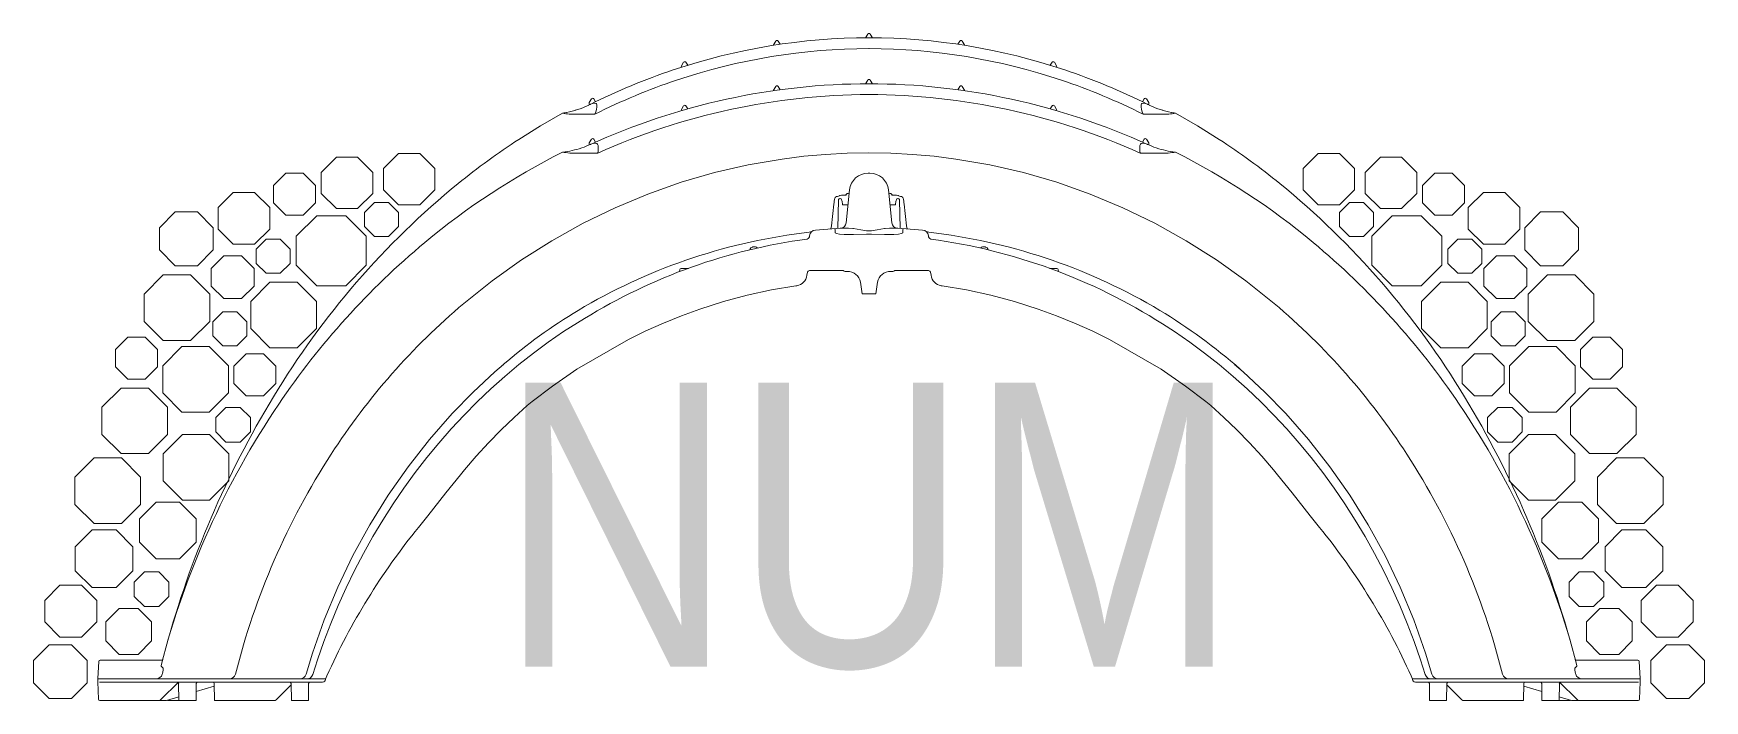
# Model space of a CAD drawing. Header units: inches. Extents: x 0.4 to 35.6, y 0 to 14.1.
import ezdxf
from ezdxf.enums import TextEntityAlignment as Align

# ---------------------------------------------------------------- set-up
doc = ezdxf.new("R2010")
doc.units = ezdxf.units.IN
doc.header["$MEASUREMENT"] = 0
doc.layers.add('SEPTICAD', color=7, linetype='Continuous')
doc.styles.add('SEPTICAD', font='ARIALN.TTF')

msp = doc.modelspace()

# ---------------------------------------------------------------- linework, layer by layer
at = {"layer": 'SEPTICAD', "lineweight": 5}
for p, q in [((15.982, 13.84), (15.983, 13.853)), ((15.983, 13.853), (16.031, 13.93)), ((16.08, 13.93), (16.123, 13.862)), ((17.926, 13.998), (17.975, 14.077)), ((18.074, 13.998), (18.025, 14.077)), ((19.92, 13.93), (19.877, 13.862)), ((20.017, 13.853), (19.969, 13.93)), ((20.018, 13.84), (20.017, 13.853)), ((14.038, 13.403), (14.086, 13.481)), ((14.136, 13.481), (14.174, 13.419)), ((21.864, 13.481), (21.826, 13.419)), ((21.962, 13.403), (21.914, 13.481)), ((14.037, 13.375), (14.038, 13.403)), ((17.926, 13.026), (17.975, 13.105)), ((18.074, 13.026), (18.025, 13.105)), ((21.963, 13.375), (21.962, 13.403)), ((12.094, 12.629), (12.142, 12.706)), ((12.191, 12.706), (12.227, 12.648)), ((15.982, 12.882), (15.983, 12.893)), ((15.983, 12.893), (16.031, 12.971)), ((16.08, 12.971), (16.123, 12.902)), ((19.92, 12.971), (19.877, 12.902)), ((20.017, 12.893), (19.969, 12.971)), ((20.018, 12.882), (20.017, 12.893)), ((23.809, 12.706), (23.773, 12.648)), ((23.906, 12.629), (23.858, 12.706)), ((11.58, 12.416), (11.568, 12.414)), ((11.671, 12.385), (12.215, 12.385)), ((11.799, 12.468), (11.811, 12.472)), ((12.091, 12.581), (12.094, 12.629)), ((14.037, 12.459), (14.038, 12.484)), ((14.038, 12.484), (14.086, 12.561)), ((14.136, 12.561), (14.175, 12.499)), ((21.864, 12.561), (21.825, 12.499)), ((21.962, 12.484), (21.914, 12.561)), ((21.963, 12.459), (21.962, 12.484)), ((24.329, 12.385), (23.785, 12.385)), ((23.909, 12.581), (23.906, 12.629)), ((24.201, 12.468), (24.189, 12.472)), ((24.42, 12.416), (24.432, 12.414)), ((12.092, 11.736), (12.094, 11.778)), ((12.094, 11.778), (12.142, 11.855)), ((12.191, 11.855), (12.228, 11.797)), ((23.809, 11.855), (23.772, 11.797)), ((23.906, 11.778), (23.858, 11.855)), ((23.908, 11.736), (23.906, 11.778)), ((12.274, 11.562), (11.681, 11.562)), ((23.726, 11.562), (24.319, 11.562)), ((18, 11.139), (17.982, 11.139)), ((18, 11.139), (18.018, 11.139)), ((17.314, 10.644), (17.327, 10.644)), ((17.326, 10.645), (17.329, 10.645)), ((17.394, 10.607), (17.382, 10.607)), ((17.389, 10.669), (17.388, 10.669)), ((17.419, 10.676), (17.507, 10.676)), ((17.517, 10.087), (17.59, 10.786)), ((18.483, 10.087), (18.41, 10.786)), ((18.581, 10.676), (18.493, 10.676)), ((18.606, 10.607), (18.618, 10.607)), ((18.611, 10.669), (18.612, 10.669)), ((18.674, 10.645), (18.671, 10.645)), ((18.686, 10.644), (18.673, 10.644)), ((17.358, 10.58), (17.358, 10.582)), ((17.358, 10.579), (17.358, 10.58)), ((17.439, 10.487), (17.43, 10.542)), ((17.463, 10.473), (17.448, 10.473)), ((17.463, 10.473), (17.498, 10.473)), ((17.498, 10.473), (17.557, 10.473)), ((18.502, 10.473), (18.443, 10.473)), ((18.537, 10.473), (18.502, 10.473)), ((18.537, 10.473), (18.552, 10.473)), ((18.561, 10.487), (18.57, 10.542)), ((18.642, 10.58), (18.642, 10.582)), ((18.642, 10.579), (18.642, 10.58)), ((17.402, 9.979), (17.568, 9.979)), ((17.568, 9.979), (17.661, 9.971)), ((18.432, 9.979), (18.339, 9.971)), ((18.598, 9.979), (18.432, 9.979)), ((15.544, 9.581), (15.538, 9.579)), ((15.568, 9.586), (15.557, 9.584)), ((16.693, 9.748), (16.693, 9.748)), ((19.307, 9.748), (19.307, 9.748)), ((20.432, 9.586), (20.443, 9.584)), ((20.456, 9.581), (20.462, 9.579)), ((14.001, 9.064), (14.003, 9.101)), ((14.19, 9.129), (14.032, 9.129)), ((16.687, 8.982), (16.699, 9.052)), ((16.744, 9.082), (17.456, 9.082)), ((17.856, 8.594), (17.82, 8.834)), ((18.144, 8.594), (18.18, 8.834)), ((19.256, 9.082), (18.544, 9.082)), ((19.313, 8.982), (19.301, 9.052)), ((21.81, 9.129), (21.968, 9.129)), ((21.999, 9.064), (21.997, 9.101)), ((16.455, 8.76), (16.476, 8.763)), ((17.856, 8.594), (18, 8.594)), ((18.144, 8.594), (18, 8.594)), ((19.545, 8.76), (19.524, 8.763)), ((1.738, 0.823), (1.719, 0.465)), ((3.061, 0.851), (1.767, 0.851)), ((3.07, 0.711), (3.07, 0.711)), ((3.1, 0.915), (3.088, 0.871)), ((32.9, 0.915), (32.912, 0.871)), ((32.93, 0.711), (32.93, 0.711)), ((32.939, 0.851), (34.233, 0.851)), ((34.262, 0.823), (34.281, 0.465)), ((1.718, 0.457), (1.72, 0.399)), ((1.988, 0.457), (1.718, 0.457)), ((1.72, 0.399), (1.733, 0.028)), ((1.753, 0.389), (1.751, 0.389)), ((1.753, 0.389), (1.997, 0.389)), ((2.393, 0.457), (1.988, 0.457)), ((1.997, 0.389), (2.402, 0.389)), ((2.663, 0.457), (2.393, 0.457)), ((2.402, 0.389), (2.694, 0.389)), ((2.712, 0.457), (2.663, 0.457)), ((2.694, 0.389), (2.739, 0.389)), ((5.798, 0.457), (2.712, 0.457)), ((2.739, 0.389), (5.824, 0.389)), ((2.863, 0.389), (2.832, 0.389)), ((3.026, 0.389), (3.07, 0.389)), ((3.056, 0.028), (3.412, 0.384)), ((3.07, 0.389), (3.088, 0.389)), ((3.1, 0.645), (3.1, 0.645)), ((3.432, 0), (3.425, 0.36)), ((3.797, 0.36), (3.791, 0)), ((4.18, 0), (4.174, 0.36)), ((5.804, 0), (5.797, 0.36)), ((6.113, 0.457), (5.798, 0.457)), ((5.824, 0.389), (6.114, 0.389)), ((6.308, 0.457), (6.113, 0.457)), ((6.114, 0.389), (6.463, 0.389)), ((6.115, 0.389), (6.131, 0.389)), ((6.13, 0.457), (6.127, 0.457)), ((6.138, 0.457), (6.129, 0.457)), ((6.155, 0.389), (6.302, 0.389)), ((6.169, 0.36), (6.163, 0)), ((6.302, 0.389), (6.307, 0.389)), ((6.307, 0.389), (6.336, 0.389)), ((6.416, 0.457), (6.308, 0.457)), ((6.518, 0.457), (6.416, 0.457)), ((6.539, 0.485), (6.552, 0.52)), ((29.461, 0.485), (29.448, 0.52)), ((29.482, 0.457), (29.584, 0.457)), ((29.886, 0.389), (29.537, 0.389)), ((29.584, 0.457), (29.692, 0.457)), ((29.693, 0.389), (29.664, 0.389)), ((29.692, 0.457), (29.887, 0.457)), ((29.698, 0.389), (29.693, 0.389)), ((29.845, 0.389), (29.698, 0.389)), ((29.831, 0.36), (29.837, 0)), ((29.862, 0.457), (29.871, 0.457)), ((29.885, 0.389), (29.869, 0.389)), ((29.87, 0.457), (29.873, 0.457)), ((30.176, 0.389), (29.886, 0.389)), ((29.887, 0.457), (30.202, 0.457)), ((33.261, 0.389), (30.176, 0.389)), ((30.196, 0), (30.203, 0.36)), ((30.202, 0.457), (33.288, 0.457)), ((31.82, 0), (31.826, 0.36)), ((32.203, 0.36), (32.209, 0)), ((32.568, 0), (32.575, 0.36)), ((32.944, 0.028), (32.588, 0.384)), ((32.9, 0.645), (32.9, 0.645)), ((32.93, 0.389), (32.912, 0.389)), ((32.974, 0.389), (32.93, 0.389)), ((33.137, 0.389), (33.168, 0.389)), ((33.306, 0.389), (33.261, 0.389)), ((33.288, 0.457), (33.337, 0.457)), ((33.598, 0.389), (33.306, 0.389)), ((33.337, 0.457), (33.607, 0.457)), ((34.003, 0.389), (33.598, 0.389)), ((33.607, 0.457), (34.012, 0.457)), ((34.247, 0.389), (34.003, 0.389)), ((34.012, 0.457), (34.282, 0.457)), ((34.247, 0.389), (34.249, 0.389)), ((34.28, 0.399), (34.267, 0.028)), ((34.282, 0.457), (34.28, 0.399)), ((1.762, 0), (1.771, 0)), ((1.771, 0), (1.854, 0)), ((1.854, 0), (1.916, 0)), ((1.916, 0), (1.988, 0)), ((1.988, 0), (2.726, 0)), ((2.726, 0), (2.798, 0)), ((2.798, 0), (2.856, 0)), ((2.856, 0), (2.935, 0)), ((2.935, 0), (3.082, 0)), ((2.935, 0), (3.082, 0)), ((2.935, 0), (3.082, 0)), ((2.935, 0), (3.082, 0)), ((2.935, 0), (3.082, 0)), ((2.935, 0), (3.082, 0)), ((2.935, 0), (3.082, 0)), ((2.935, 0), (3.082, 0)), ((3.036, 0.009), (3.052, 0.024)), ((3.052, 0.024), (3.056, 0.028)), ((3.082, 0), (3.15, 0)), ((3.158, 0.001), (3.162, 0.002)), ((3.162, 0.002), (3.166, 0.004)), ((3.166, 0.004), (3.43, 0.082)), ((3.188, 0), (3.188, 0.01)), ((3.432, 0), (3.188, 0)), ((3.791, 0), (3.432, 0)), ((3.794, 0.19), (4.175, 0.302)), ((4.439, 0), (4.18, 0)), ((4.439, 0), (4.506, 0)), ((4.506, 0), (4.88, 0)), ((4.88, 0), (5.441, 0)), ((5.441, 0), (5.441, 0)), ((5.636, 0.17), (5.482, 0.017)), ((5.482, 0.017), (5.482, 0.017)), ((5.483, 0.017), (5.482, 0.017)), ((5.798, 0.332), (5.636, 0.17)), ((5.798, 0.332), (5.637, 0.171)), ((6.163, 0), (5.804, 0)), ((29.837, 0), (30.196, 0)), ((30.202, 0.332), (30.363, 0.171)), ((30.202, 0.332), (30.364, 0.17)), ((30.364, 0.17), (30.518, 0.017)), ((30.517, 0.017), (30.518, 0.017)), ((30.518, 0.017), (30.518, 0.017)), ((31.12, 0), (30.559, 0)), ((30.559, 0), (30.559, 0)), ((31.494, 0), (31.12, 0)), ((31.561, 0), (31.494, 0)), ((31.561, 0), (31.82, 0)), ((32.206, 0.19), (31.825, 0.302)), ((32.209, 0), (32.568, 0)), ((32.568, 0), (32.812, 0)), ((32.834, 0.004), (32.57, 0.082)), ((32.812, 0), (32.812, 0.01)), ((32.838, 0.002), (32.834, 0.004)), ((32.842, 0.001), (32.838, 0.002)), ((32.918, 0), (32.85, 0)), ((33.065, 0), (32.918, 0)), ((33.065, 0), (32.918, 0)), ((33.065, 0), (32.918, 0)), ((33.065, 0), (32.918, 0)), ((33.065, 0), (32.918, 0)), ((33.065, 0), (32.918, 0)), ((33.065, 0), (32.918, 0)), ((33.065, 0), (32.918, 0)), ((32.948, 0.024), (32.944, 0.028)), ((32.964, 0.009), (32.948, 0.024)), ((33.144, 0), (33.065, 0)), ((33.202, 0), (33.144, 0)), ((33.274, 0), (33.202, 0)), ((34.012, 0), (33.274, 0)), ((34.084, 0), (34.012, 0)), ((34.146, 0), (34.084, 0)), ((34.229, 0), (34.146, 0)), ((34.238, 0), (34.229, 0))]:
    msp.add_line(p, q, dxfattribs=at)
at = {"layer": 'SEPTICAD', "lineweight": 5, "flags": 128}
for points in [[(11.528, 12.406), (11.063, 12.138), (10.608, 11.853)], [(11.676, 12.434), (11.614, 12.422), (11.538, 12.409)], [(12.121, 12.595), (12.116, 12.593), (12.112, 12.591), (12.111, 12.59), (12.111, 12.591)], [(12.256, 12.593), (12.25, 12.606), (12.238, 12.614), (12.208, 12.618), (12.165, 12.611), (12.121, 12.595)], [(23.744, 12.593), (23.75, 12.606), (23.762, 12.614), (23.792, 12.618), (23.835, 12.611), (23.879, 12.595)], [(23.879, 12.595), (23.884, 12.593), (23.888, 12.591), (23.889, 12.59), (23.889, 12.591)], [(24.324, 12.434), (24.386, 12.422), (24.462, 12.409)], [(24.472, 12.406), (24.937, 12.138), (25.392, 11.853)], [(12.118, 11.747), (12.117, 11.747), (12.118, 11.747), (12.12, 11.748), (12.127, 11.75)], [(12.127, 11.75), (12.174, 11.765), (12.222, 11.772), (12.253, 11.767), (12.263, 11.76)], [(12.263, 11.76), (12.269, 11.752), (12.281, 11.722), (12.284, 11.701), (12.28, 11.611), (12.274, 11.562), (12.274, 11.562)], [(23.737, 11.76), (23.731, 11.752), (23.719, 11.722), (23.716, 11.701), (23.72, 11.611), (23.726, 11.562), (23.726, 11.562)], [(23.873, 11.75), (23.826, 11.765), (23.778, 11.772), (23.747, 11.767), (23.737, 11.76)], [(23.882, 11.747), (23.883, 11.747), (23.882, 11.747), (23.88, 11.748), (23.873, 11.75)], [(18, 11.569), (17.541, 11.561), (17.083, 11.537), (16.623, 11.496), (16.165, 11.438), (15.447, 11.314), (14.737, 11.15), (14.037, 10.947), (13.33, 10.697), (12.638, 10.408), (11.963, 10.08), (11.303, 9.713), (10.664, 9.309), (10.041, 8.865), (9.443, 8.387)], [(18, 11.569), (18.459, 11.561), (18.917, 11.537), (19.377, 11.496), (19.835, 11.438), (20.553, 11.314), (21.263, 11.15), (21.963, 10.947), (22.67, 10.697), (23.362, 10.408), (24.037, 10.08), (24.697, 9.713), (25.336, 9.309), (25.959, 8.865), (26.557, 8.387)], [(17.283, 10.617), (17.282, 10.615), (17.282, 10.612)], [(17.316, 10.643), (17.315, 10.644), (17.314, 10.644)], [(17.326, 10.644), (17.326, 10.644), (17.329, 10.643)], [(17.376, 10.663), (17.38, 10.665), (17.388, 10.669)], [(17.389, 10.669), (17.391, 10.67), (17.416, 10.676), (17.418, 10.676)], [(17.507, 10.676), (17.514, 10.678), (17.515, 10.679)], [(18.493, 10.676), (18.486, 10.678), (18.485, 10.679)], [(18.611, 10.669), (18.609, 10.67), (18.584, 10.676), (18.582, 10.676)], [(18.624, 10.663), (18.62, 10.665), (18.612, 10.669)], [(18.674, 10.644), (18.674, 10.644), (18.671, 10.643)], [(18.684, 10.643), (18.685, 10.644), (18.686, 10.644)], [(18.717, 10.617), (18.718, 10.615), (18.718, 10.612)], [(17.358, 10.579), (17.349, 10.27), (17.341, 9.974)], [(18.642, 10.579), (18.651, 10.27), (18.659, 9.974)], [(16.868, 9.936), (17.389, 9.978), (17.407, 9.978)], [(17.281, 9.97), (17.281, 9.968), (17.283, 9.936), (17.287, 9.902), (17.289, 9.88)], [(17.289, 9.88), (17.312, 9.865), (17.376, 9.853), (17.473, 9.845), (17.593, 9.842), (17.674, 9.843)], [(17.661, 9.971), (17.673, 9.969), (17.826, 9.942), (17.947, 9.924), (18, 9.922)], [(18.339, 9.971), (18.327, 9.969), (18.174, 9.942), (18.053, 9.924), (18, 9.922)], [(18.711, 9.88), (18.688, 9.865), (18.624, 9.853), (18.527, 9.845), (18.407, 9.842), (18.326, 9.843)], [(19.132, 9.936), (18.611, 9.978), (18.593, 9.978)], [(18.719, 9.97), (18.719, 9.968), (18.717, 9.936), (18.713, 9.902), (18.711, 9.88)], [(15.557, 9.584), (15.552, 9.582), (15.544, 9.581)], [(17.674, 9.843), (17.947, 9.848), (18, 9.848)], [(18.326, 9.843), (18.053, 9.848), (18, 9.848)], [(20.443, 9.584), (20.448, 9.582), (20.456, 9.581)], [(11.833, 6.998), (12.92, 7.626), (13.288, 7.807), (13.662, 7.974), (14.044, 8.129), (14.431, 8.27), (14.925, 8.427), (15.427, 8.562), (15.938, 8.673), (16.455, 8.76)], [(24.167, 6.998), (23.08, 7.626), (22.712, 7.807), (22.338, 7.974), (21.956, 8.129), (21.569, 8.27), (21.075, 8.427), (20.573, 8.562), (20.062, 8.673), (19.545, 8.76)], [(6.258, 0.553), (6.355, 0.86), (6.49, 1.245), (6.636, 1.628), (6.792, 2.007), (6.96, 2.38), (7.138, 2.748), (7.327, 3.109), (7.526, 3.464), (7.735, 3.814), (7.953, 4.154), (8.182, 4.489), (8.42, 4.815), (8.666, 5.133), (8.919, 5.44), (9.18, 5.738), (9.451, 6.029), (9.729, 6.31), (10.014, 6.581), (10.308, 6.844), (10.609, 7.098), (10.915, 7.339), (11.229, 7.571), (11.549, 7.793), (11.992, 8.069)], [(29.742, 0.553), (29.645, 0.86), (29.51, 1.245), (29.364, 1.628), (29.208, 2.007), (29.04, 2.38), (28.862, 2.748), (28.673, 3.109), (28.474, 3.464), (28.265, 3.814), (28.047, 4.154), (27.818, 4.489), (27.58, 4.815), (27.334, 5.133), (27.081, 5.44), (26.82, 5.738), (26.549, 6.029), (26.271, 6.31), (25.986, 6.581), (25.692, 6.844), (25.391, 7.098), (25.085, 7.339), (24.771, 7.571), (24.451, 7.793), (24.198, 7.957)], [(6.117, 0.556), (6.249, 1.002), (6.499, 1.706), (6.784, 2.393), (7.104, 3.063), (7.459, 3.711), (7.847, 4.337), (8.267, 4.939), (8.718, 5.515), (9.198, 6.062), (9.64, 6.516), (10.103, 6.947), (10.28, 7.096)], [(29.883, 0.556), (29.751, 1.002), (29.501, 1.706), (29.216, 2.393), (28.896, 3.063), (28.541, 3.711), (28.153, 4.337), (27.733, 4.939), (27.282, 5.515), (26.802, 6.062), (26.36, 6.516), (25.897, 6.947), (25.72, 7.096)], [(10.89, 6.32), (11.316, 6.643), (11.833, 6.998)], [(25.11, 6.32), (24.684, 6.643), (24.167, 6.998)], [(10.89, 6.32), (10.785, 6.23), (10.505, 5.978), (10.233, 5.716), (9.967, 5.444), (9.709, 5.162), (9.459, 4.872), (9.377, 4.771)], [(25.11, 6.32), (25.215, 6.23), (25.495, 5.978), (25.767, 5.716), (26.033, 5.444), (26.291, 5.162), (26.541, 4.872), (26.623, 4.771)], [(9.377, 4.771), (9.068, 4.387), (8.683, 3.901), (8.49, 3.658)], [(26.623, 4.771), (26.932, 4.387), (27.317, 3.901), (27.51, 3.658)], [(3.06, 0.762), (3.06, 0.763), (3.06, 0.765)], [(32.94, 0.762), (32.94, 0.763), (32.94, 0.765)], [(3.078, 0.56), (3.082, 0.575), (3.1, 0.645)], [(32.922, 0.56), (32.918, 0.575), (32.9, 0.645)]]:
    msp.add_lwpolyline(points, dxfattribs=at)
at = {"layer": 'SEPTICAD', "linetype": 'Continuous', "lineweight": 15}
for points in [[(6.755, 11.474), (6.437, 11.156), (6.437, 10.707), (6.755, 10.39), (7.204, 10.39), (7.521, 10.707), (7.521, 11.156), (7.204, 11.474)], [(8.068, 11.557), (7.75, 11.239), (7.75, 10.79), (8.068, 10.473), (8.517, 10.473), (8.834, 10.79), (8.834, 11.239), (8.517, 11.557)], [(27.932, 11.557), (28.25, 11.239), (28.25, 10.79), (27.932, 10.473), (27.483, 10.473), (27.166, 10.79), (27.166, 11.239), (27.483, 11.557)], [(29.245, 11.474), (29.563, 11.156), (29.563, 10.707), (29.245, 10.39), (28.796, 10.39), (28.479, 10.707), (28.479, 11.156), (28.796, 11.474)], [(5.69, 11.141), (5.43, 10.881), (5.43, 10.514), (5.69, 10.255), (6.057, 10.255), (6.316, 10.514), (6.316, 10.881), (6.057, 11.141)], [(30.31, 11.141), (30.57, 10.881), (30.57, 10.514), (30.31, 10.255), (29.943, 10.255), (29.684, 10.514), (29.684, 10.881), (29.943, 11.141)], [(4.577, 10.73), (4.257, 10.411), (4.257, 9.96), (4.577, 9.64), (5.028, 9.64), (5.347, 9.96), (5.347, 10.411), (5.028, 10.73)], [(31.423, 10.73), (31.743, 10.411), (31.743, 9.96), (31.423, 9.64), (30.972, 9.64), (30.653, 9.96), (30.653, 10.411), (30.972, 10.73)], [(3.353, 10.32), (3.02, 9.988), (3.02, 9.518), (3.353, 9.185), (3.823, 9.185), (4.155, 9.518), (4.155, 9.988), (3.823, 10.32)], [(7.385, 9.807), (7.385, 9.195), (6.952, 8.762), (6.34, 8.762), (5.907, 9.195), (5.907, 9.807), (6.34, 10.24), (6.952, 10.24)], [(7.558, 10.521), (7.347, 10.31), (7.347, 10.013), (7.558, 9.802), (7.855, 9.802), (8.066, 10.013), (8.066, 10.31), (7.855, 10.521)], [(28.442, 10.521), (28.653, 10.31), (28.653, 10.013), (28.442, 9.802), (28.145, 9.802), (27.934, 10.013), (27.934, 10.31), (28.145, 10.521)], [(28.615, 9.807), (28.615, 9.195), (29.048, 8.762), (29.66, 8.762), (30.093, 9.195), (30.093, 9.807), (29.66, 10.24), (29.048, 10.24)], [(32.647, 10.32), (32.98, 9.988), (32.98, 9.518), (32.647, 9.185), (32.177, 9.185), (31.845, 9.518), (31.845, 9.988), (32.177, 10.32)], [(5.269, 9.743), (5.059, 9.532), (5.059, 9.234), (5.269, 9.024), (5.567, 9.024), (5.778, 9.234), (5.778, 9.532), (5.567, 9.743)], [(30.731, 9.743), (30.941, 9.532), (30.941, 9.234), (30.731, 9.024), (30.433, 9.024), (30.222, 9.234), (30.222, 9.532), (30.433, 9.743)], [(5.016, 9.128), (5.016, 8.754), (4.752, 8.489), (4.377, 8.489), (4.112, 8.754), (4.112, 9.128), (4.377, 9.393), (4.752, 9.393)], [(30.984, 9.128), (30.984, 8.754), (31.248, 8.489), (31.623, 8.489), (31.888, 8.754), (31.888, 9.128), (31.623, 9.393), (31.248, 9.393)], [(4.08, 8.583), (4.08, 8.009), (3.674, 7.603), (3.1, 7.603), (2.694, 8.009), (2.694, 8.583), (3.1, 8.989), (3.674, 8.989)], [(6.333, 8.431), (6.333, 7.857), (5.927, 7.451), (5.353, 7.451), (4.947, 7.857), (4.947, 8.431), (5.353, 8.837), (5.927, 8.837)], [(29.667, 8.431), (29.667, 7.857), (30.073, 7.451), (30.647, 7.451), (31.053, 7.857), (31.053, 8.431), (30.647, 8.837), (30.073, 8.837)], [(31.92, 8.583), (31.92, 8.009), (32.326, 7.603), (32.9, 7.603), (33.306, 8.009), (33.306, 8.583), (32.9, 8.989), (32.326, 8.989)], [(4.358, 8.21), (4.147, 8), (4.147, 7.702), (4.358, 7.492), (4.655, 7.492), (4.866, 7.702), (4.866, 8), (4.655, 8.21)], [(31.642, 8.21), (31.853, 8), (31.853, 7.702), (31.642, 7.492), (31.345, 7.492), (31.134, 7.702), (31.134, 8), (31.345, 8.21)], [(2.352, 7.677), (2.093, 7.417), (2.093, 7.05), (2.352, 6.791), (2.719, 6.791), (2.979, 7.05), (2.979, 7.417), (2.719, 7.677)], [(4.475, 7.072), (4.475, 6.497), (4.069, 6.092), (3.495, 6.092), (3.089, 6.497), (3.089, 7.072), (3.495, 7.477), (4.069, 7.477)], [(31.525, 7.072), (31.525, 6.497), (31.931, 6.092), (32.505, 6.092), (32.911, 6.497), (32.911, 7.072), (32.505, 7.477), (31.931, 7.477)], [(33.648, 7.677), (33.907, 7.417), (33.907, 7.05), (33.648, 6.791), (33.281, 6.791), (33.021, 7.05), (33.021, 7.417), (33.281, 7.677)], [(4.851, 7.324), (4.592, 7.064), (4.592, 6.697), (4.851, 6.438), (5.218, 6.438), (5.478, 6.697), (5.478, 7.064), (5.218, 7.324)], [(31.149, 7.324), (31.408, 7.064), (31.408, 6.697), (31.149, 6.438), (30.782, 6.438), (30.522, 6.697), (30.522, 7.064), (30.782, 7.324)], [(3.191, 6.196), (3.191, 5.622), (2.785, 5.216), (2.211, 5.216), (1.805, 5.622), (1.805, 6.196), (2.211, 6.602), (2.785, 6.602)], [(32.809, 6.196), (32.809, 5.622), (33.215, 5.216), (33.789, 5.216), (34.195, 5.622), (34.195, 6.196), (33.789, 6.602), (33.215, 6.602)], [(4.941, 5.976), (4.941, 5.673), (4.727, 5.458), (4.424, 5.458), (4.209, 5.673), (4.209, 5.976), (4.424, 6.19), (4.727, 6.19)], [(31.059, 5.976), (31.059, 5.673), (31.273, 5.458), (31.576, 5.458), (31.791, 5.673), (31.791, 5.976), (31.576, 6.19), (31.273, 6.19)], [(4.484, 5.212), (4.484, 4.638), (4.078, 4.232), (3.504, 4.232), (3.098, 4.638), (3.098, 5.212), (3.504, 5.618), (4.078, 5.618)], [(31.516, 5.212), (31.516, 4.638), (31.922, 4.232), (32.496, 4.232), (32.902, 4.638), (32.902, 5.212), (32.496, 5.618), (31.922, 5.618)], [(2.622, 4.718), (2.622, 4.144), (2.216, 3.738), (1.642, 3.738), (1.236, 4.144), (1.236, 4.718), (1.642, 5.124), (2.216, 5.124)], [(33.378, 4.718), (33.378, 4.144), (33.784, 3.738), (34.358, 3.738), (34.764, 4.144), (34.764, 4.718), (34.358, 5.124), (33.784, 5.124)], [(3.794, 3.841), (3.794, 3.345), (3.443, 2.994), (2.947, 2.994), (2.596, 3.345), (2.596, 3.841), (2.947, 4.191), (3.443, 4.191)], [(32.206, 3.841), (32.206, 3.345), (32.557, 2.994), (33.053, 2.994), (33.404, 3.345), (33.404, 3.841), (33.053, 4.191), (32.557, 4.191)], [(2.46, 3.249), (2.46, 2.743), (2.102, 2.385), (1.596, 2.385), (1.239, 2.743), (1.239, 3.249), (1.596, 3.606), (2.102, 3.606)], [(33.54, 3.249), (33.54, 2.743), (33.898, 2.385), (34.404, 2.385), (34.761, 2.743), (34.761, 3.249), (34.404, 3.606), (33.898, 3.606)], [(3.218, 2.504), (3.218, 2.201), (3.004, 1.986), (2.701, 1.986), (2.486, 2.201), (2.486, 2.504), (2.701, 2.718), (3.004, 2.718)], [(32.782, 2.504), (32.782, 2.201), (32.996, 1.986), (33.299, 1.986), (33.514, 2.201), (33.514, 2.504), (33.299, 2.718), (32.996, 2.718)], [(1.696, 2.117), (1.696, 1.661), (1.374, 1.339), (0.919, 1.339), (0.597, 1.661), (0.597, 2.117), (0.919, 2.439), (1.374, 2.439)], [(34.304, 2.117), (34.304, 1.661), (34.626, 1.339), (35.081, 1.339), (35.403, 1.661), (35.403, 2.117), (35.081, 2.439), (34.626, 2.439)], [(2.854, 1.661), (2.854, 1.26), (2.57, 0.976), (2.17, 0.976), (1.886, 1.26), (1.886, 1.661), (2.17, 1.944), (2.57, 1.944)], [(33.146, 1.661), (33.146, 1.26), (33.43, 0.976), (33.83, 0.976), (34.114, 1.26), (34.114, 1.661), (33.83, 1.944), (33.43, 1.944)], [(0.69, 1.179), (0.359, 0.847), (0.359, 0.378), (0.69, 0.047), (1.159, 0.047), (1.49, 0.378), (1.49, 0.847), (1.159, 1.179)], [(35.31, 1.179), (35.641, 0.847), (35.641, 0.378), (35.31, 0.047), (34.841, 0.047), (34.51, 0.378), (34.51, 0.847), (34.841, 1.179)]]:
    msp.add_lwpolyline(points, close=True, dxfattribs=at)
at = {"layer": 'SEPTICAD', "lineweight": 5}
for centre, radius, start, end in [((18.015, 1.021), 12.979, 90.0646, 108.6339), ((18.015, 0.969), 12.801, 90.068, 108.5666), ((16.056, 13.915), 0.0292, 31.8908, 148.1092), ((18, 14.062), 0.0292, 90, 148.1092), ((18, 14.062), 0.0292, 31.8908, 90), ((17.985, 1.021), 12.979, 71.3661, 89.9354), ((17.985, 0.969), 12.801, 71.4334, 89.932), ((19.944, 13.915), 0.0292, 31.8908, 148.1092), ((14.111, 13.465), 0.0292, 31.8908, 148.1092), ((21.889, 13.465), 0.0292, 31.8908, 148.1092), ((18.249, 0.28), 13.756, 108.5748, 116.5031), ((18.23, 0.389), 13.42, 108.6481, 116.6322), ((18, 13.09), 0.0292, 90, 148.1092), ((18, 13.09), 0.0292, 31.8908, 90), ((17.77, 0.389), 13.42, 63.3678, 71.3519), ((17.751, 0.28), 13.756, 63.4969, 71.4252), ((18.02, -1.212), 14.24, 90.0797, 114.4865), ((12.167, 12.691), 0.0292, 31.8908, 148.1092), ((18.025, -1.199), 13.998, 90.1024, 114.2608), ((16.056, 12.955), 0.0292, 31.8908, 148.1092), ((17.98, -1.212), 14.24, 65.5135, 89.9203), ((17.975, -1.199), 13.998, 65.7392, 89.8976), ((19.944, 12.955), 0.0292, 31.8908, 148.1092), ((23.833, 12.691), 0.0292, 31.8908, 148.1092), ((11.543, 12.38), 0.0292, 98.1451, 118.8798), ((10.817, 7.058), 5.395, 80.8857, 82.4205), ((11.321, 13.879), 1.486, 278.4159, 280.9385), ((11.331, 13.811), 1.417, 278.4278, 280.1199), ((11.276, 14.24), 1.849, 282.494, 297.1843), ((11.684, 12.599), 0.572, 337.9768, 359.3197), ((14.111, 12.546), 0.0292, 31.8908, 148.1092), ((21.889, 12.546), 0.0292, 31.8908, 148.1092), ((24.316, 12.599), 0.572, 180.6803, 202.0232), ((24.724, 14.24), 1.849, 242.8157, 257.506), ((25.183, 7.058), 5.395, 97.5795, 99.1143), ((24.679, 13.879), 1.486, 259.0615, 261.5841), ((24.669, 13.811), 1.417, 259.8801, 261.5722), ((24.457, 12.38), 0.0292, 61.1202, 81.8549), ((18.989, -1.015), 15.357, 123.0785, 129.0027), ((11.346, 13.417), 1.841, 282.1285, 295.1167), ((12.167, 11.84), 0.0292, 31.8908, 148.1092), ((23.833, 11.84), 0.0292, 31.8908, 148.1092), ((24.654, 13.417), 1.841, 244.8833, 257.8715), ((17.011, -1.015), 15.357, 50.9973, 56.9215), ((18.439, -2.109), 15.338, 116.7833, 129.8038), ((11.541, 11.557), 0.0292, 95.9584, 116.7159), ((10.749, 5.483), 6.15, 81.2839, 82.7233), ((11.347, 13.41), 1.834, 275.9589, 282.1216), ((24.653, 13.41), 1.834, 257.8784, 264.0411), ((25.251, 5.483), 6.15, 97.2767, 98.7161), ((24.459, 11.557), 0.0292, 63.2841, 84.0416), ((17.561, -2.109), 15.338, 50.1962, 63.2167), ((17.982, 10.745), 0.394, 90, 174), ((18.018, 10.745), 0.394, 6, 90), ((20.398, -2.608), 17.482, 129.3061, 148.92), ((18.046, 10.401), 0.793, 164.5925, 173.9518), ((17.314, 10.612), 0.0314, 89.2036, 171.2236), ((17.203, 11.03), 0.405, 288.2092, 295.2574), ((17.392, 10.574), 0.0347, 106.148, 166.1026), ((17.357, 10.544), 0.0734, 358.6712, 59.5062), ((17.559, 10.662), 0.048, 62.4822, 158.7431), ((18.441, 10.662), 0.048, 21.2569, 117.5178), ((18.643, 10.544), 0.0734, 120.4938, 181.3288), ((18.608, 10.574), 0.0347, 13.8974, 73.852), ((18.797, 11.03), 0.405, 244.7426, 251.7908), ((18.686, 10.612), 0.0314, 8.7764, 90.7964), ((17.954, 10.401), 0.793, 6.0482, 15.4075), ((15.602, -2.608), 17.482, 31.08, 50.6939), ((17.452, 10.486), 0.0138, 175.3716, 251.2665), ((18.548, 10.486), 0.0138, 288.7335, 4.6284), ((16.153, 13.405), 3.558, 276.7952, 280.3479), ((16.877, 9.805), 0.132, 94.0323, 174.6719), ((17.396, 10.1), 0.122, 272.9697, 354), ((18.604, 10.1), 0.122, 186, 267.0303), ((19.123, 9.805), 0.132, 5.3281, 85.9677), ((19.847, 13.405), 3.558, 259.6521, 263.2048), ((19.142, -2.928), 16.417, 129.8574, 145.9546), ((18.106, -2.179), 12.148, 97.2436, 120.94), ((18.296, -2.163), 12.018, 97.6652, 121.6406), ((15.558, 9.503), 0.0789, 104.7633, 163.6593), ((15.577, 9.499), 0.0876, 46.3771, 96.1584), ((16.684, 9.81), 0.0619, 278.2278, 6.9285), ((19.316, 9.81), 0.0619, 173.0715, 261.7722), ((17.671, -2.297), 12.155, 57.5212, 82.2671), ((17.894, -2.179), 12.148, 59.06, 82.7564), ((20.423, 9.499), 0.0876, 83.8416, 133.6229), ((20.442, 9.503), 0.0789, 16.3407, 75.2367), ((16.858, -2.928), 16.417, 34.0454, 50.1426), ((14.032, 9.1), 0.0292, 90, 177), ((16.441, 9.008), 0.248, 278.0835, 354), ((16.745, 9.03), 0.0513, 91.4208, 154.4461), ((17.52, 9.17), 0.109, 234.1887, 280.9762), ((17.552, 8.792), 0.272, 8.9253, 92.3711), ((18.448, 8.792), 0.272, 87.6289, 171.0747), ((18.48, 9.17), 0.109, 259.0238, 305.8113), ((19.255, 9.03), 0.0513, 25.5539, 88.5792), ((19.559, 9.008), 0.248, 186, 261.9165), ((21.968, 9.1), 0.0292, 3, 90), ((18.828, -2.688), 14.517, 130.2763, 147.0735), ((17.702, -1.487), 11.347, 120.9863, 130.8541), ((17.976, -1.97), 11.927, 48.7857, 58.8846), ((17.172, -2.688), 14.517, 32.9265, 49.7237), ((22.997, -4.247), 20.553, 148.747, 164.7947), ((13.003, -4.247), 20.553, 15.2053, 31.253), ((20.292, -3.695), 17.799, 145.983, 165.558), ((15.708, -3.695), 17.799, 14.442, 34.017), ((19.607, -3.191), 15.444, 147.077, 165.944), ((16.393, -3.191), 15.444, 14.056, 32.923), ((19.46, -5.284), 14.153, 140.8161, 155.7912), ((16.54, -5.284), 14.153, 24.2088, 39.1839), ((1.767, 0.822), 0.0292, 90, 177), ((3.083, 0.737), 0.0292, 165.4408, 242.7342), ((3.061, 0.879), 0.0286, 269.6063, 343.6046), ((3.043, 0.659), 0.0583, 345.7067, 62.7342), ((3.043, 0.66), 0.0583, 8.8211, 62.2855), ((32.957, 0.659), 0.0583, 117.2658, 194.2933), ((32.957, 0.66), 0.0583, 117.7145, 171.1789), ((32.939, 0.879), 0.0286, 196.3954, 270.3937), ((32.917, 0.737), 0.0292, 297.2658, 14.5592), ((34.233, 0.822), 0.0292, 3, 90), ((1.69, 0.467), 0.0292, 339.8847, 357), ((1.703, 0.463), 0.0161, 338.7793, 344.5338), ((2.946, 0.593), 0.136, 270, 345.9795), ((3.043, 0.66), 0.0581, 345.707, 8.8011), ((3.396, 0.36), 0.0292, 1, 90), ((3.826, 0.36), 0.0292, 90, 179), ((4.145, 0.36), 0.0292, 1, 90), ((4.493, 0.593), 0.136, 270, 345.8628), ((5.768, 0.36), 0.0292, 1, 90), ((5.978, 0.605), 0.148, 271.5538, 340.575), ((6.126, 0.595), 0.138, 270.274, 342.4084), ((6.198, 0.36), 0.0292, 90, 179), ((6.463, 0.447), 0.0583, 270, 322.1236), ((6.463, 0.447), 0.0583, 322.1236, 339.9821), ((19.209, -4.196), 13.507, 159.7209, 159.9821), ((6.5, 0.492), 0.0392, 297.3983, 350.1755), ((29.5, 0.492), 0.0392, 189.8245, 242.6017), ((16.791, -4.196), 13.507, 20.0179, 20.2791), ((29.537, 0.447), 0.0583, 200.0179, 217.8764), ((29.537, 0.447), 0.0583, 217.8764, 270), ((29.874, 0.595), 0.138, 197.5916, 269.726), ((29.802, 0.36), 0.0292, 1, 90), ((30.022, 0.605), 0.148, 199.425, 268.4462), ((30.232, 0.36), 0.0292, 90, 179), ((31.507, 0.593), 0.136, 194.1372, 270), ((31.855, 0.36), 0.0292, 90, 179), ((32.174, 0.36), 0.0292, 1, 90), ((32.604, 0.36), 0.0292, 90, 179), ((32.957, 0.66), 0.0581, 171.1989, 194.293), ((33.054, 0.593), 0.136, 194.0205, 270), ((34.31, 0.467), 0.0292, 183, 200.1153), ((34.297, 0.463), 0.0161, 195.4662, 201.2207), ((1.762, 0.029), 0.0292, 182, 270), ((3.15, 0.029), 0.0292, 270, 286.5), ((5.441, 0.058), 0.0583, 270, 314.9487), ((5.441, 0.058), 0.0581, 270.0119, 315.0849), ((5.441, 0.058), 0.0581, 270.0119, 315.0849), ((30.559, 0.058), 0.0583, 225.0513, 270), ((30.559, 0.058), 0.0581, 224.9151, 269.9881), ((30.559, 0.058), 0.0581, 224.9151, 269.9881), ((32.85, 0.029), 0.0292, 253.5, 270), ((34.238, 0.029), 0.0292, 270, 358)]:
    msp.add_arc(centre, radius, start, end, dxfattribs=at)
at = {"layer": 'SEPTICAD', "lineweight": 5, "extrusion": (0, 0, -1)}
msp.add_ellipse((16.874, 4.173), major_axis=(2.353, 21.2), ratio=0.015453, start_param=4.987293, end_param=5.01296, dxfattribs=at)
at = {"layer": 'SEPTICAD', "lineweight": 5}
msp.add_ellipse((19.126, 4.173), major_axis=(-2.353, 21.2), ratio=0.015453, start_param=4.987293, end_param=5.01296, dxfattribs=at)

# ---------------------------------------------------------------- texts
at = {"layer": 'SEPTICAD', "style": 'SEPTICAD'}
msp.add_attdef('NUM', text='#', height=6, dxfattribs=at).set_placement((18, -1.082), align=Align.BOTTOM_CENTER)

doc.saveas('drawing.dxf')
